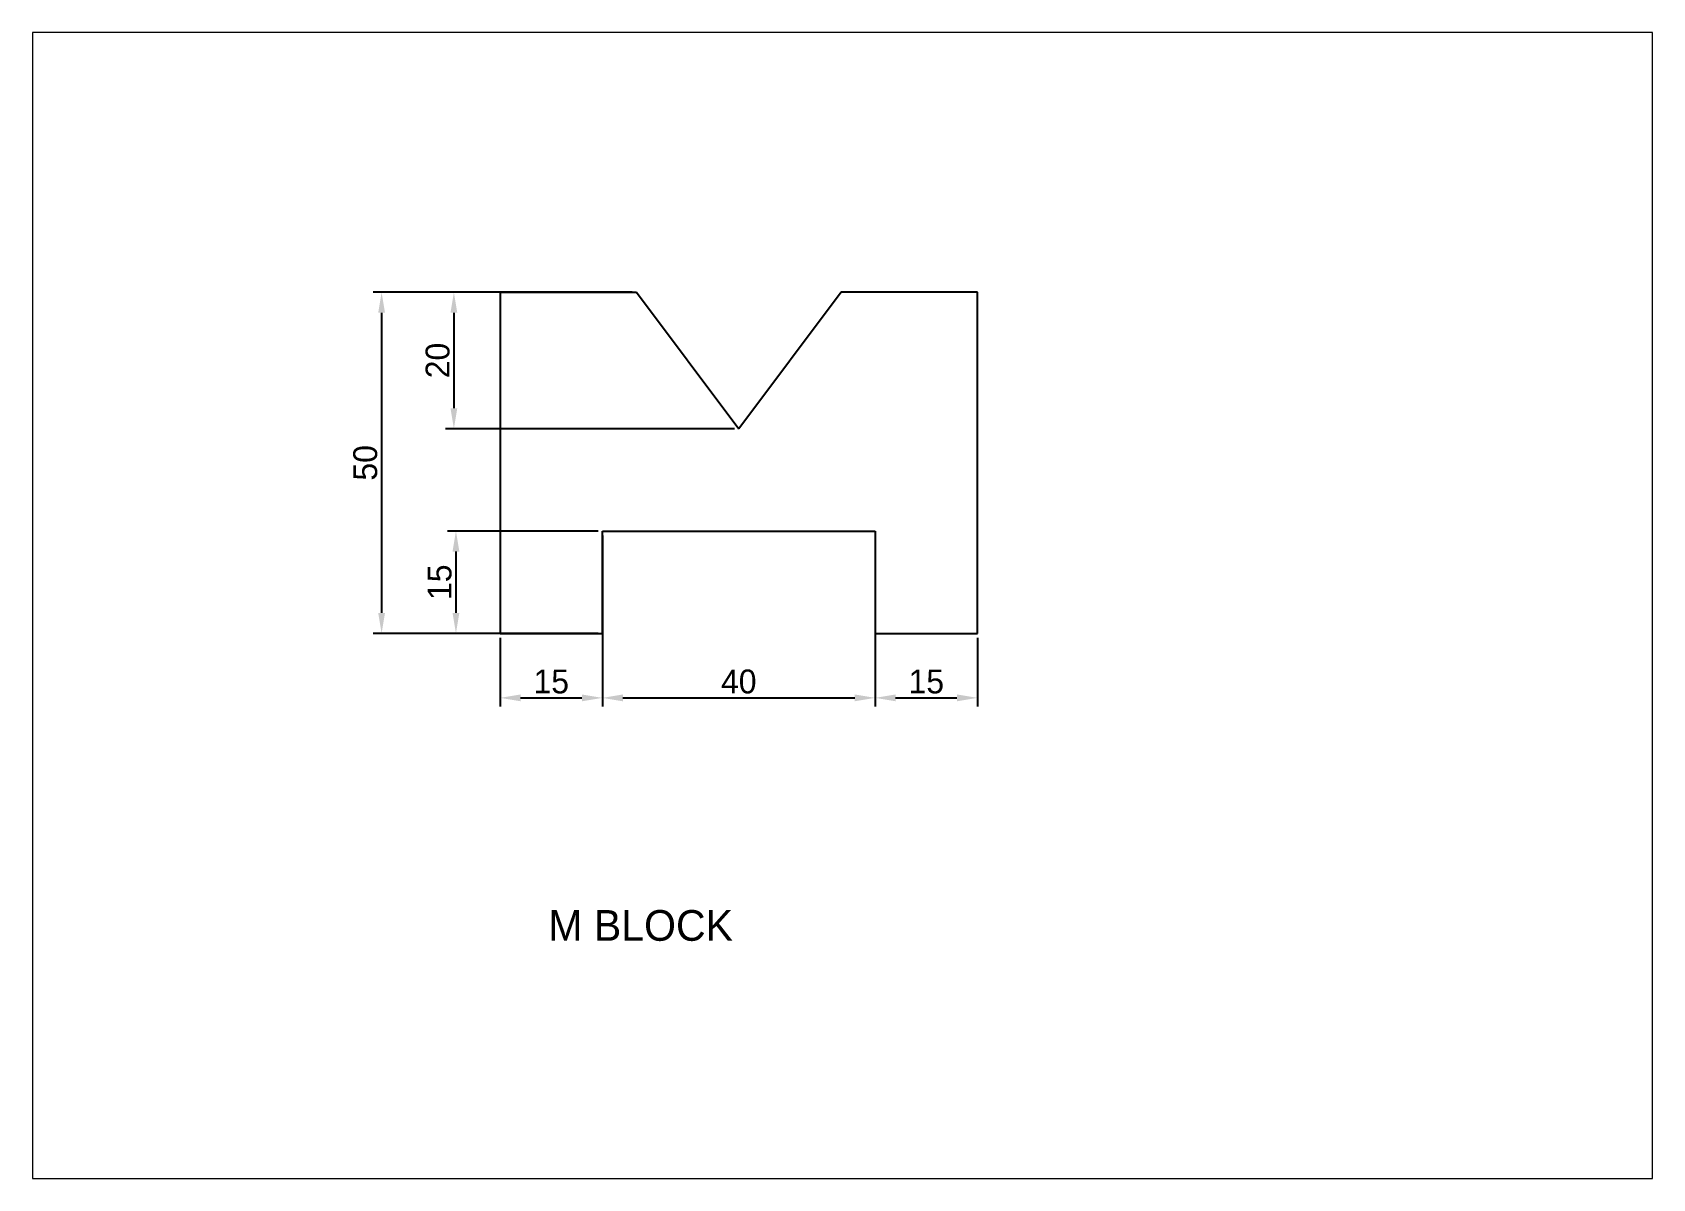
# Paper-space layout 'Layout1' of a CAD drawing. Header units: millimetres. Extents: x 30 to 267, y 21 to 189.
import ezdxf

# ---------------------------------------------------------------- set-up
doc = ezdxf.new("R2010")
doc.units = ezdxf.units.MM
doc.layers.add('DIMENSION', color=5, linetype='Continuous')
doc.layers.add('TEXT', color=1, linetype='Continuous', lineweight=30)
doc.dimstyles.new('ISO-25', dxfattribs={"dimtxt": 3.5, "dimasz": 3, "dimexe": 1.25, "dimexo": 0.625, "dimtad": 1, "dimtxsty": 'Standard', "dimcen": 2.5, "dimadec": 0, "dimazin": 0, "dimtfac": 1, "dimtmove": 0, "dimatfit": 3, "dimfxl": 1, "dimarcsym": 0})

# ---------------------------------------------------------------- blocks, each defined once
blk = doc.blocks.new('*D2')
at = {"layer": 'Defpoints', "color": 0, "transparency": 16777216}
for p in [(98.29, 150.91), (80.91, 100.91), (98.29, 100.91)]:
    blk.add_point(p, dxfattribs=at)
at = {"layer": 'DIMENSION', "color": 0, "lineweight": -2, "transparency": 16777216}
for p, q in [((97.66, 150.91), (79.66, 150.91)), ((80.91, 147.91), (80.91, 103.91)), ((97.66, 100.91), (79.66, 100.91))]:
    blk.add_line(p, q, dxfattribs=at)
at = {"layer": 'DIMENSION', "color": 0, "transparency": 16777216}
for points in [[(80.41, 147.91), (81.41, 147.91), (80.91, 150.91)], [(80.41, 103.91), (81.41, 103.91), (80.91, 100.91)]]:
    blk.add_solid(points, dxfattribs=at)
at = {"layer": 'DIMENSION', "color": 0, "transparency": 16777216, "insert": (78.53, 125.91), "char_height": 3.5, "attachment_point": 5, "rotation": 90}
blk.add_mtext('50', dxfattribs=at)
blk = doc.blocks.new('*D3')
at = {"layer": 'Defpoints', "color": 0, "transparency": 16777216}
for p in [(98.29, 100.91), (113.29, 100.91), (113.29, 91.46)]:
    blk.add_point(p, dxfattribs=at)
at = {"layer": 'DIMENSION', "color": 0, "lineweight": -2, "transparency": 16777216}
for p, q in [((98.29, 100.28), (98.29, 90.21)), ((113.29, 100.28), (113.29, 90.21)), ((101.29, 91.46), (110.29, 91.46))]:
    blk.add_line(p, q, dxfattribs=at)
at = {"layer": 'DIMENSION', "color": 0, "transparency": 16777216}
for points in [[(101.29, 91.96), (101.29, 90.96), (98.29, 91.46)], [(110.29, 91.96), (110.29, 90.96), (113.29, 91.46)]]:
    blk.add_solid(points, dxfattribs=at)
at = {"layer": 'DIMENSION', "color": 0, "transparency": 16777216, "insert": (105.79, 93.84), "char_height": 3.5, "attachment_point": 5}
blk.add_mtext('15', dxfattribs=at)
blk = doc.blocks.new('*D4')
at = {"layer": 'Defpoints', "color": 0, "transparency": 16777216}
for p in [(113.29, 115.91), (153.29, 115.91), (153.29, 91.46)]:
    blk.add_point(p, dxfattribs=at)
at = {"layer": 'DIMENSION', "color": 0, "lineweight": -2, "transparency": 16777216}
for p, q in [((113.29, 115.28), (113.29, 90.21)), ((153.29, 115.28), (153.29, 90.21)), ((116.29, 91.46), (150.29, 91.46))]:
    blk.add_line(p, q, dxfattribs=at)
at = {"layer": 'DIMENSION', "color": 0, "transparency": 16777216}
for points in [[(116.29, 91.96), (116.29, 90.96), (113.29, 91.46)], [(150.29, 91.96), (150.29, 90.96), (153.29, 91.46)]]:
    blk.add_solid(points, dxfattribs=at)
at = {"layer": 'DIMENSION', "color": 0, "transparency": 16777216, "insert": (133.29, 93.84), "char_height": 3.5, "attachment_point": 5}
blk.add_mtext('40', dxfattribs=at)
blk = doc.blocks.new('*D5')
at = {"layer": 'Defpoints', "color": 0, "transparency": 16777216}
for p in [(153.29, 100.91), (168.29, 100.91), (168.29, 91.46)]:
    blk.add_point(p, dxfattribs=at)
at = {"layer": 'DIMENSION', "color": 0, "lineweight": -2, "transparency": 16777216}
for p, q in [((153.29, 100.28), (153.29, 90.21)), ((168.29, 100.28), (168.29, 90.21)), ((156.29, 91.46), (165.29, 91.46))]:
    blk.add_line(p, q, dxfattribs=at)
at = {"layer": 'DIMENSION', "color": 0, "transparency": 16777216}
for points in [[(156.29, 91.96), (156.29, 90.96), (153.29, 91.46)], [(165.29, 91.96), (165.29, 90.96), (168.29, 91.46)]]:
    blk.add_solid(points, dxfattribs=at)
at = {"layer": 'DIMENSION', "color": 0, "transparency": 16777216, "insert": (160.79, 93.84), "char_height": 3.5, "attachment_point": 5}
blk.add_mtext('15', dxfattribs=at)
blk = doc.blocks.new('*D6')
at = {"layer": 'Defpoints', "color": 0, "transparency": 16777216}
for p in [(113.29, 115.91), (91.81, 100.91), (113.29, 100.91)]:
    blk.add_point(p, dxfattribs=at)
at = {"layer": 'DIMENSION', "color": 0, "lineweight": -2, "transparency": 16777216}
for p, q in [((112.66, 115.91), (90.56, 115.91)), ((91.81, 112.91), (91.81, 103.91)), ((112.66, 100.91), (90.56, 100.91))]:
    blk.add_line(p, q, dxfattribs=at)
at = {"layer": 'DIMENSION', "color": 0, "transparency": 16777216}
for points in [[(91.31, 112.91), (92.31, 112.91), (91.81, 115.91)], [(91.31, 103.91), (92.31, 103.91), (91.81, 100.91)]]:
    blk.add_solid(points, dxfattribs=at)
at = {"layer": 'DIMENSION', "color": 0, "transparency": 16777216, "insert": (89.43, 108.41), "char_height": 3.5, "attachment_point": 5, "rotation": 90}
blk.add_mtext('15', dxfattribs=at)
blk = doc.blocks.new('*D8')
at = {"layer": 'Defpoints', "color": 0, "transparency": 16777216}
for p in [(118.29, 150.91), (91.51, 130.91), (133.29, 130.91)]:
    blk.add_point(p, dxfattribs=at)
at = {"layer": 'DIMENSION', "color": 0, "lineweight": -2, "transparency": 16777216}
for p, q in [((117.66, 150.91), (90.26, 150.91)), ((91.51, 147.91), (91.51, 133.91)), ((132.66, 130.91), (90.26, 130.91))]:
    blk.add_line(p, q, dxfattribs=at)
at = {"layer": 'DIMENSION', "color": 0, "transparency": 16777216}
for points in [[(91.01, 147.91), (92.01, 147.91), (91.51, 150.91)], [(91.01, 133.91), (92.01, 133.91), (91.51, 130.91)]]:
    blk.add_solid(points, dxfattribs=at)
at = {"layer": 'DIMENSION', "color": 0, "transparency": 16777216, "insert": (89.14, 140.91), "char_height": 3.5, "attachment_point": 5, "rotation": 90}
blk.add_mtext('20', dxfattribs=at)

psp = doc.layouts.get("Layout1")

# ---------------------------------------------------------------- linework, layer by layer
for p, q in [((98.285, 150.907), (98.285, 100.907)), ((98.285, 150.907), (118.285, 150.907)), ((118.285, 150.907), (118.285, 150.907)), ((118.285, 150.907), (133.285, 130.907)), ((148.285, 150.907), (133.285, 130.907)), ((168.285, 150.907), (148.285, 150.907)), ((168.285, 100.907), (168.285, 150.907)), ((113.285, 100.907), (113.285, 115.907)), ((113.285, 115.907), (153.285, 115.907)), ((153.285, 115.907), (153.285, 100.907)), ((98.285, 100.907), (113.285, 100.907)), ((153.285, 100.907), (168.285, 100.907))]:
    psp.add_line(p, q)

# ---------------------------------------------------------------- texts
at = {"layer": 'TEXT'}
psp.add_text('M BLOCK', height=4.5, dxfattribs=at).set_placement((105.354, 55.856))

# ---------------------------------------------------------------- dimensions: what is measured, and where the dimension line sits
at = {"layer": 'DIMENSION'}
for base, p1, p2, picture, middle in [((80.909, 100.907), (98.285, 150.907), (98.285, 100.907), '*D2', (78.534, 125.907)), ((91.512, 130.907), (118.285, 150.907), (133.285, 130.907), '*D8', (89.137, 140.907)), ((91.806, 100.907), (113.285, 115.907), (113.285, 100.907), '*D6', (89.431, 108.407))]:
    dim = psp.add_linear_dim(base=base, p1=p1, p2=p2, angle=90, dimstyle='ISO-25', dxfattribs=at)
    dim.commit()
    dim.dimension.update_dxf_attribs({"geometry": picture, "text_midpoint": middle})
for base, p1, p2, picture, middle in [((153.285, 91.463), (113.285, 115.907), (153.285, 115.907), '*D4', (133.285, 93.838)), ((113.285, 91.463), (98.285, 100.907), (113.285, 100.907), '*D3', (105.785, 93.838)), ((168.285, 91.463), (153.285, 100.907), (168.285, 100.907), '*D5', (160.785, 93.838))]:
    dim = psp.add_linear_dim(base=base, p1=p1, p2=p2, dimstyle='ISO-25', dxfattribs=at)
    dim.commit()
    dim.dimension.update_dxf_attribs({"geometry": picture, "text_midpoint": middle})

# ---------------------------------------------------------------- viewports
at = {"layer": '0'}
psp.add_viewport(center=(148.5, 105), size=(237.6, 168), view_center_point=(300, 250), view_height=505.27241, dxfattribs=at)

doc.saveas('drawing.dxf')
